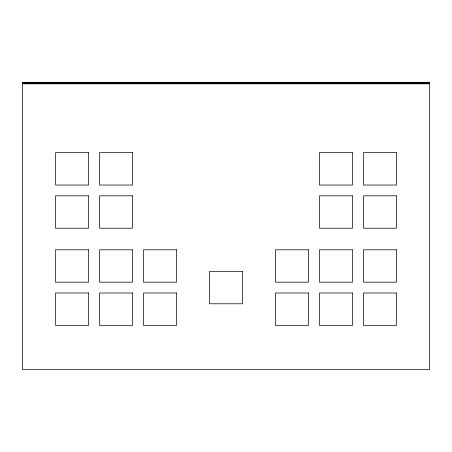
<?xml version="1.0" encoding="UTF-8"?>
<svg xmlns="http://www.w3.org/2000/svg" width="452" height="452" viewBox="0 0 452 452"><rect width="100%" height="100%" fill="white"/><g stroke="black" fill="none" stroke-linecap="round" stroke-linejoin="round"><path stroke-width="0.68" d="M22.6 82.863L429.4 82.863M22.6 82.987L429.4 82.987M22.6 83.4L429.4 83.4M22.6 83.818L429.4 83.818M429.4 82.326L22.6 82.326L22.6 369.674L429.4 369.674L429.4 82.326M88.569 152.635L55.585 152.635L55.585 185.026L88.569 185.026L88.569 152.635M132.543 152.635L99.564 152.635L99.564 185.026L132.543 185.026L132.543 152.635M352.436 152.635L319.457 152.635L319.457 185.026L352.436 185.026L352.436 152.635M396.415 152.635L363.431 152.635L363.431 185.026L396.415 185.026L396.415 152.635M88.569 195.818L55.585 195.818L55.585 228.209L88.569 228.209L88.569 195.818M132.543 195.818L99.564 195.818L99.564 228.209L132.543 228.209L132.543 195.818M352.436 195.818L319.457 195.818L319.457 228.209L352.436 228.209L352.436 195.818M396.415 195.818L363.431 195.818L363.431 228.209L396.415 228.209L396.415 195.818M88.569 249.798L55.585 249.798L55.585 282.189L88.569 282.189L88.569 249.798M132.543 249.798L99.564 249.798L99.564 282.189L132.543 282.189L132.543 249.798M176.523 249.798L143.538 249.798L143.538 282.189L176.523 282.189L176.523 249.798M308.462 249.798L275.477 249.798L275.477 282.189L308.462 282.189L308.462 249.798M352.436 249.798L319.457 249.798L319.457 282.189L352.436 282.189L352.436 249.798M396.415 249.798L363.431 249.798L363.431 282.189L396.415 282.189L396.415 249.798M242.492 271.392L209.508 271.392L209.508 303.784L242.492 303.784L242.492 271.392M88.569 292.986L55.585 292.986L55.585 325.378L88.569 325.378L88.569 292.986M132.543 292.986L99.564 292.986L99.564 325.378L132.543 325.378L132.543 292.986M176.523 292.986L143.538 292.986L143.538 325.378L176.523 325.378L176.523 292.986M308.462 292.986L275.477 292.986L275.477 325.378L308.462 325.378L308.462 292.986M352.436 292.986L319.457 292.986L319.457 325.378L352.436 325.378L352.436 292.986M396.415 292.986L363.431 292.986L363.431 325.378L396.415 325.378L396.415 292.986"/></g></svg>
